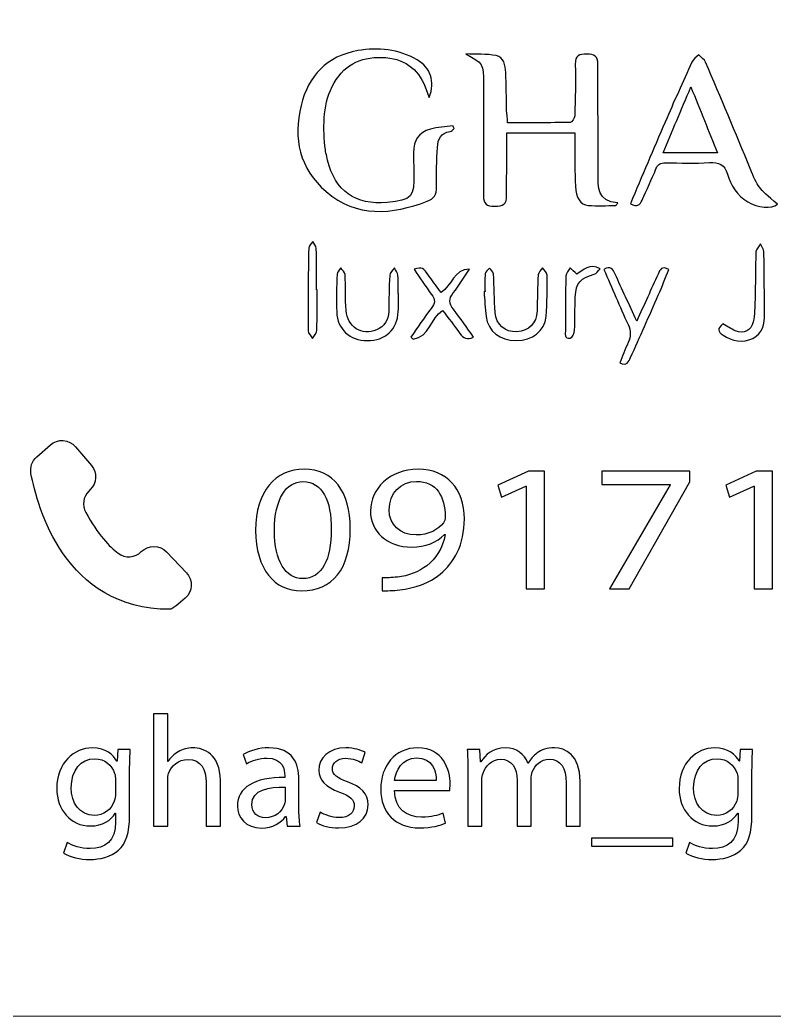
# Model space of a CAD drawing. Header units: millimetres. Extents: x -576 to 618, y 160 to 343.
# Drawn here: x 225.48 to 239.7, y 223.7 to 242.49 of the extents above; entities that cross this region are included whole.
import ezdxf

# ---------------------------------------------------------------- set-up
doc = ezdxf.new("R2010")
doc.units = ezdxf.units.MM
doc.header["$MEASUREMENT"] = 0
doc.layers.add('Layer 1', color=7, linetype='Continuous')

msp = doc.modelspace()

# ---------------------------------------------------------------- linework, layer by layer
at = {"layer": 'Layer 1', "color": 250, "lineweight": 18}
msp.add_open_spline([(222.5217, 263.5001), (222.5217, 263.5001), (256.3517, 263.5001), (256.3517, 263.5001), (257.9957, 263.5001), (259.3367, 262.1591), (259.3367, 260.5151), (259.3367, 260.5151), (259.3367, 226.6851), (259.3367, 226.6851), (259.3367, 225.0411), (257.9957, 223.7001), (256.3517, 223.7001), (256.3517, 223.7001), (222.5217, 223.7001), (222.5217, 223.7001), (220.8777, 223.7001), (219.5367, 225.0411), (219.5367, 226.6851), (219.5367, 226.6851), (219.5367, 260.5151), (219.5367, 260.5151), (219.5367, 262.1591), (220.8777, 263.5001), (222.5217, 263.5001)], degree=3, knots=[0, 0, 0, 0, 0.125, 0.125, 0.125, 0.25, 0.25, 0.25, 0.375, 0.375, 0.375, 0.5, 0.5, 0.5, 0.625, 0.625, 0.625, 0.75, 0.75, 0.75, 0.875, 0.875, 0.875, 1, 1, 1, 1], dxfattribs=at)
at = {"layer": 'Layer 1', "color": 230}
for points, knots in [([(233.198, 241.0265), (233.1802, 241.07), (233.1593, 241.1121), (233.1449, 241.1566), (233.0239, 241.5286), (232.7755, 241.7452), (232.3805, 241.7773), (231.9618, 241.8116), (231.6192, 241.6771), (231.4039, 241.3002), (231.1911, 240.9283), (231.1954, 240.5196), (231.2305, 240.1099), (231.2383, 240.0203), (231.2613, 239.9317), (231.2822, 239.844), (231.4174, 239.2684), (231.8126, 238.9875), (232.4026, 239.0465), (232.8778, 239.0946), (232.9172, 239.1389), (232.9072, 239.6122), (232.9047, 239.7367), (232.9028, 239.8616), (232.9044, 239.986), (232.9066, 240.2269), (232.9958, 240.3642), (233.2211, 240.4287), (233.358, 240.4678), (233.5044, 240.4733), (233.6463, 240.4939), (233.6529, 240.4768), (233.6594, 240.4602), (233.666, 240.4431), (233.642, 240.4222), (233.6195, 240.3851), (233.5933, 240.3826), (233.4111, 240.3632), (233.3606, 240.2366), (233.353, 240.0852), (233.3406, 239.8365), (233.33, 239.5869), (233.3353, 239.3376), (233.3381, 239.1966), (233.286, 239.1158), (233.158, 239.0674), (232.4912, 238.8141), (231.8332, 238.7564), (231.2526, 239.2524), (230.7524, 239.6802), (230.6298, 240.2547), (230.7812, 240.8756), (230.9172, 241.4321), (231.2716, 241.8081), (231.851, 241.909), (232.2355, 241.976), (232.6198, 241.9408), (232.9689, 241.7352), (233.2223, 241.5853), (233.3153, 241.338), (233.198, 241.0265)], [0, 0, 0, 0, 0.05, 0.05, 0.05, 0.1, 0.1, 0.1, 0.15, 0.15, 0.15, 0.2, 0.2, 0.2, 0.25, 0.25, 0.25, 0.3, 0.3, 0.3, 0.35, 0.35, 0.35, 0.4, 0.4, 0.4, 0.45, 0.45, 0.45, 0.5, 0.5, 0.5, 0.55, 0.55, 0.55, 0.6, 0.6, 0.6, 0.65, 0.65, 0.65, 0.7, 0.7, 0.7, 0.75, 0.75, 0.75, 0.8, 0.8, 0.8, 0.85, 0.85, 0.85, 0.9, 0.9, 0.9, 0.95, 0.95, 0.95, 1, 1, 1, 1]), ([(236.7177, 238.9875), (236.5436, 238.9875), (236.3686, 238.976), (236.196, 238.9913), (236.0466, 239.0043), (235.9627, 239.1345), (235.9542, 239.3517), (235.9436, 239.6234), (235.9455, 239.8958), (235.9427, 240.1682), (235.9421, 240.229), (235.9427, 240.2899), (235.9427, 240.3601), (235.9427, 240.3601), (234.6625, 240.3601), (234.6625, 240.3601), (234.6625, 240.1494), (234.6638, 239.9466), (234.6622, 239.7442), (234.6606, 239.557), (234.6457, 239.3694), (234.6563, 239.1828), (234.6659, 239.0088), (234.5861, 238.9776), (234.4335, 238.9766), (234.2831, 238.9753), (234.2185, 239.0159), (234.2204, 239.176), (234.2254, 239.6746), (234.2191, 240.1738), (234.2185, 240.6727), (234.2185, 240.8771), (234.2229, 241.0811), (234.2232, 241.2852), (234.2238, 241.6611), (234.2176, 241.6702), (233.8865, 241.8478), (234.0784, 241.839), (234.2746, 241.8518), (234.4609, 241.8147), (234.6073, 241.7853), (234.6354, 241.6312), (234.6413, 241.4977), (234.6519, 241.2596), (234.6516, 241.0215), (234.6581, 240.7835), (234.6603, 240.7108), (234.6697, 240.639), (234.6769, 240.5497), (235.0787, 240.5497), (235.4687, 240.547), (235.8584, 240.5554), (235.8884, 240.556), (235.9402, 240.6369), (235.9417, 240.6818), (235.9517, 241.0047), (235.9599, 241.3282), (235.9515, 241.6509), (235.9468, 241.8243), (236.0338, 241.8437), (236.1717, 241.8437), (236.3087, 241.8437), (236.381, 241.811), (236.3801, 241.6533), (236.3767, 240.9673), (236.3839, 240.2811), (236.3842, 239.5947), (236.3842, 239.3342), (236.3567, 239.0621), (236.7561, 239.0384), (236.7433, 239.0212), (236.7306, 239.0047), (236.7177, 238.9875)], [0, 0, 0, 0, 0.0416667, 0.0416667, 0.0416667, 0.0833333, 0.0833333, 0.0833333, 0.125, 0.125, 0.125, 0.1666667, 0.1666667, 0.1666667, 0.2083333, 0.2083333, 0.2083333, 0.25, 0.25, 0.25, 0.2916667, 0.2916667, 0.2916667, 0.3333333, 0.3333333, 0.3333333, 0.375, 0.375, 0.375, 0.4166667, 0.4166667, 0.4166667, 0.4583333, 0.4583333, 0.4583333, 0.5, 0.5, 0.5, 0.5416667, 0.5416667, 0.5416667, 0.5833333, 0.5833333, 0.5833333, 0.625, 0.625, 0.625, 0.6666667, 0.6666667, 0.6666667, 0.7083333, 0.7083333, 0.7083333, 0.75, 0.75, 0.75, 0.7916667, 0.7916667, 0.7916667, 0.8333333, 0.8333333, 0.8333333, 0.875, 0.875, 0.875, 0.9166667, 0.9166667, 0.9166667, 0.9583333, 0.9583333, 0.9583333, 1, 1, 1, 1]), ([(236.9905, 239.0221), (237.2117, 239.5426), (237.426, 240.053), (237.6457, 240.561), (237.8098, 240.9401), (237.979, 241.3173), (238.152, 241.6924), (238.1771, 241.7467), (238.2363, 241.785), (238.2797, 241.8306), (238.324, 241.7844), (238.3864, 241.746), (238.4101, 241.6908), (238.694, 241.0247), (238.9755, 240.3575), (239.2507, 239.6877), (239.3976, 239.3304), (239.3917, 239.328), (239.7636, 239.0147), (239.6529, 238.9208), (239.3923, 238.9429), (239.2039, 239.0574), (239.003, 239.1791), (238.8862, 239.3666), (238.821, 239.5804), (238.7661, 239.761), (238.6632, 239.8063), (238.4859, 239.7965), (238.2092, 239.7816), (237.9308, 239.7894), (237.6532, 239.7944), (237.5611, 239.7959), (237.5099, 239.766), (237.4741, 239.6789), (237.392, 239.4802), (237.2984, 239.2864), (237.2123, 239.0895), (237.1721, 238.9975), (237.119, 238.9492), (236.9905, 239.0221)], [0, 0, 0, 0, 0.0769231, 0.0769231, 0.0769231, 0.1538462, 0.1538462, 0.1538462, 0.2307692, 0.2307692, 0.2307692, 0.3076923, 0.3076923, 0.3076923, 0.3846154, 0.3846154, 0.3846154, 0.4615385, 0.4615385, 0.4615385, 0.5384615, 0.5384615, 0.5384615, 0.6153846, 0.6153846, 0.6153846, 0.6923077, 0.6923077, 0.6923077, 0.7692308, 0.7692308, 0.7692308, 0.8461538, 0.8461538, 0.8461538, 0.9230769, 0.9230769, 0.9230769, 1, 1, 1, 1]), ([(238.1324, 241.2237), (237.9455, 240.7825), (237.7786, 240.3879), (237.6073, 239.9828), (237.6073, 239.9828), (238.6313, 239.9828), (238.6313, 239.9828), (238.4663, 240.3931), (238.3093, 240.7838), (238.1324, 241.2237)], [0, 0, 0, 0, 0.3333333, 0.3333333, 0.3333333, 0.6666667, 0.6666667, 0.6666667, 1, 1, 1, 1]), ([(231.0829, 237.3994), (231.0829, 237.1452), (231.0876, 236.8905), (231.0791, 236.6365), (231.0773, 236.5835), (231.0277, 236.5321), (230.9999, 236.4799), (230.9696, 236.5286), (230.9138, 236.5773), (230.9135, 236.6263), (230.911, 237.146), (230.9153, 237.6662), (230.9247, 238.186), (230.9253, 238.2278), (230.9743, 238.269), (231.0011, 238.3101), (231.0242, 238.2665), (231.0664, 238.2235), (231.0676, 238.1794), (231.0738, 237.9196), (231.0705, 237.6593), (231.0705, 237.3994), (231.0705, 237.3994), (231.0829, 237.3994), (231.0829, 237.3994)], [0, 0, 0, 0, 0.125, 0.125, 0.125, 0.25, 0.25, 0.25, 0.375, 0.375, 0.375, 0.5, 0.5, 0.5, 0.625, 0.625, 0.625, 0.75, 0.75, 0.75, 0.875, 0.875, 0.875, 1, 1, 1, 1]), ([(238.7364, 236.7547), (238.8209, 236.7075), (238.8917, 236.6595), (238.9688, 236.6264), (239.1261, 236.5588), (239.2727, 236.6258), (239.3073, 236.7943), (239.3354, 236.9309), (239.3376, 237.0739), (239.3414, 237.2149), (239.3495, 237.5144), (239.3473, 237.8142), (239.3595, 238.1138), (239.3616, 238.1656), (239.4153, 238.2159), (239.4453, 238.2664), (239.4671, 238.2161), (239.5067, 238.1659), (239.508, 238.1154), (239.5164, 237.725), (239.517, 237.3347), (239.5213, 236.944), (239.5236, 236.7534), (239.4876, 236.5768), (239.3008, 236.4826), (239.1051, 236.3844), (238.9167, 236.4308), (238.7379, 236.5413), (238.6319, 236.6071), (238.6281, 236.6742), (238.7364, 236.7547)], [0, 0, 0, 0, 0.1, 0.1, 0.1, 0.2, 0.2, 0.2, 0.3, 0.3, 0.3, 0.4, 0.4, 0.4, 0.5, 0.5, 0.5, 0.6, 0.6, 0.6, 0.7, 0.7, 0.7, 0.8, 0.8, 0.8, 0.9, 0.9, 0.9, 1, 1, 1, 1]), ([(235.9844, 237.6925), (236.1015, 237.7736), (236.2154, 237.9078), (236.4235, 237.7912), (236.3798, 237.7522), (236.3492, 237.7025), (236.3083, 237.6917), (236.0503, 237.6223), (235.9658, 237.5316), (235.9523, 237.2623), (235.9417, 237.0535), (235.9501, 236.8439), (235.9383, 236.6352), (235.9352, 236.5824), (235.8925, 236.4931), (235.8574, 236.4882), (235.7395, 236.4701), (235.7655, 236.5746), (235.7655, 236.6408), (235.7648, 236.9802), (235.7651, 237.3194), (235.7745, 237.6582), (235.7761, 237.7113), (235.8257, 237.7628), (235.8531, 237.8149), (235.8927, 237.7781), (235.9321, 237.7413), (235.9844, 237.6925)], [0, 0, 0, 0, 0.1111111, 0.1111111, 0.1111111, 0.2222222, 0.2222222, 0.2222222, 0.3333333, 0.3333333, 0.3333333, 0.4444444, 0.4444444, 0.4444444, 0.5555556, 0.5555556, 0.5555556, 0.6666667, 0.6666667, 0.6666667, 0.7777778, 0.7777778, 0.7777778, 0.8888889, 0.8888889, 0.8888889, 1, 1, 1, 1]), ([(232.6159, 237.3272), (232.6159, 237.2142), (232.6218, 237.1004), (232.6149, 236.9881), (232.594, 236.6458), (232.3675, 236.4361), (232.0296, 236.4398), (231.696, 236.4439), (231.4667, 236.6508), (231.4526, 236.9815), (231.4424, 237.2183), (231.4526, 237.4564), (231.462, 237.6939), (231.4636, 237.7338), (231.5051, 237.7721), (231.5285, 237.8111), (231.5572, 237.7705), (231.6084, 237.7313), (231.6105, 237.6892), (231.6231, 237.4636), (231.6146, 237.2364), (231.6296, 237.0108), (231.6505, 236.6973), (231.9291, 236.5235), (232.2043, 236.6433), (232.3541, 236.7085), (232.4305, 236.8261), (232.4343, 236.9883), (232.4402, 237.2149), (232.438, 237.4411), (232.4521, 237.667), (232.4549, 237.7176), (232.5098, 237.765), (232.541, 237.8142), (232.564, 237.7646), (232.6028, 237.717), (232.6071, 237.6661), (232.6175, 237.554), (232.6102, 237.4402), (232.6102, 237.3272), (232.6102, 237.3272), (232.6159, 237.3272), (232.6159, 237.3272)], [0, 0, 0, 0, 0.0714286, 0.0714286, 0.0714286, 0.1428571, 0.1428571, 0.1428571, 0.2142857, 0.2142857, 0.2142857, 0.2857143, 0.2857143, 0.2857143, 0.3571429, 0.3571429, 0.3571429, 0.4285714, 0.4285714, 0.4285714, 0.5, 0.5, 0.5, 0.5714286, 0.5714286, 0.5714286, 0.6428571, 0.6428571, 0.6428571, 0.7142857, 0.7142857, 0.7142857, 0.7857143, 0.7857143, 0.7857143, 0.8571429, 0.8571429, 0.8571429, 0.9285714, 0.9285714, 0.9285714, 1, 1, 1, 1]), ([(234.0351, 236.5048), (233.9138, 236.4524), (233.8401, 236.4817), (233.7749, 236.575), (233.6716, 236.7229), (233.5593, 236.8646), (233.451, 237.0087), (233.2233, 236.8696), (233.2068, 236.5058), (232.8945, 236.4693), (232.88, 236.4814), (232.8657, 236.4936), (232.8517, 236.5054), (232.9793, 236.6868), (233.1004, 236.8733), (233.237, 237.0471), (233.3122, 237.1432), (233.3187, 237.2143), (233.2429, 237.3123), (233.1265, 237.463), (233.0236, 237.6246), (232.9122, 237.7853), (233.072, 237.8284), (233.0716, 237.828), (233.2058, 237.6415), (233.2773, 237.5417), (233.3512, 237.4437), (233.4204, 237.3497), (233.6352, 237.4745), (233.6501, 237.7882), (233.9593, 237.79), (233.8576, 237.6393), (233.7631, 237.4827), (233.6514, 237.3397), (233.564, 237.2278), (233.5628, 237.1416), (233.653, 237.0303), (233.7871, 236.8643), (233.905, 236.6855), (234.0351, 236.5048)], [0, 0, 0, 0, 0.0769231, 0.0769231, 0.0769231, 0.1538462, 0.1538462, 0.1538462, 0.2307692, 0.2307692, 0.2307692, 0.3076923, 0.3076923, 0.3076923, 0.3846154, 0.3846154, 0.3846154, 0.4615385, 0.4615385, 0.4615385, 0.5384615, 0.5384615, 0.5384615, 0.6153846, 0.6153846, 0.6153846, 0.6923077, 0.6923077, 0.6923077, 0.7692308, 0.7692308, 0.7692308, 0.8461538, 0.8461538, 0.8461538, 0.9230769, 0.9230769, 0.9230769, 1, 1, 1, 1]), ([(234.2498, 237.3662), (234.2498, 237.4795), (234.243, 237.5937), (234.2539, 237.706), (234.2573, 237.7428), (234.3078, 237.7752), (234.3366, 237.8096), (234.3618, 237.7734), (234.4068, 237.7382), (234.4093, 237.7004), (234.4242, 237.4576), (234.4215, 237.2133), (234.4411, 236.9706), (234.4601, 236.7357), (234.6267, 236.5971), (234.8504, 236.6087), (235.0801, 236.6202), (235.2208, 236.7628), (235.2305, 237.0014), (235.2392, 237.228), (235.2376, 237.4548), (235.2517, 237.681), (235.2545, 237.7272), (235.3069, 237.7703), (235.3362, 237.8146), (235.3659, 237.7687), (235.4208, 237.7225), (235.4211, 237.6761), (235.4226, 237.4162), (235.4245, 237.1547), (235.4005, 236.8964), (235.3743, 236.6158), (235.1428, 236.4402), (234.8386, 236.4405), (234.5303, 236.4408), (234.3091, 236.6121), (234.2704, 236.8923), (234.2492, 237.0486), (234.2445, 237.2074), (234.2326, 237.3653), (234.2383, 237.3656), (234.2439, 237.3659), (234.2498, 237.3662)], [0, 0, 0, 0, 0.0714286, 0.0714286, 0.0714286, 0.1428571, 0.1428571, 0.1428571, 0.2142857, 0.2142857, 0.2142857, 0.2857143, 0.2857143, 0.2857143, 0.3571429, 0.3571429, 0.3571429, 0.4285714, 0.4285714, 0.4285714, 0.5, 0.5, 0.5, 0.5714286, 0.5714286, 0.5714286, 0.6428571, 0.6428571, 0.6428571, 0.7142857, 0.7142857, 0.7142857, 0.7857143, 0.7857143, 0.7857143, 0.8571429, 0.8571429, 0.8571429, 0.9285714, 0.9285714, 0.9285714, 1, 1, 1, 1]), ([(237.7153, 237.78), (237.6498, 237.6187), (237.5877, 237.4567), (237.5181, 237.2976), (237.3455, 236.9042), (237.1702, 236.512), (236.9948, 236.1198), (236.9605, 236.0431), (236.9281, 235.956), (236.7892, 236.0184), (236.8426, 236.1482), (236.89, 236.2786), (236.9499, 236.4037), (237.0058, 236.5201), (237.002, 236.6231), (236.9474, 236.7419), (236.7892, 237.0846), (236.6432, 237.4328), (236.4904, 237.7835), (236.6176, 237.8558), (236.6617, 237.785), (236.7022, 237.6961), (236.8329, 237.4097), (236.9658, 237.1242), (237.1116, 236.8091), (237.2544, 237.1242), (237.3839, 237.4106), (237.5144, 237.6964), (237.5503, 237.7744), (237.5849, 237.8596), (237.7153, 237.78)], [0, 0, 0, 0, 0.1, 0.1, 0.1, 0.2, 0.2, 0.2, 0.3, 0.3, 0.3, 0.4, 0.4, 0.4, 0.5, 0.5, 0.5, 0.6, 0.6, 0.6, 0.7, 0.7, 0.7, 0.8, 0.8, 0.8, 0.9, 0.9, 0.9, 1, 1, 1, 1]), ([(226.7781, 233.6016), (226.7781, 233.6016), (226.8074, 233.6304), (226.8074, 233.6304), (226.9313, 233.7527), (226.9407, 233.9498), (226.828, 234.0828), (226.828, 234.0828), (226.5285, 234.4381), (226.5285, 234.4381), (226.4077, 234.5811), (226.1934, 234.5967), (226.0533, 234.4734), (226.0533, 234.4734), (225.7956, 234.2463), (225.7956, 234.2463), (225.707, 234.1683), (225.6667, 234.05), (225.6886, 233.9337), (225.805, 233.309), (226.326, 231.372), (228.3057, 231.372), (228.3503, 231.372), (228.4779, 231.4753), (228.5984, 231.5824), (228.7394, 231.7084), (228.7488, 231.9253), (228.6187, 232.0619), (228.6187, 232.0619), (228.2455, 232.4541), (228.2455, 232.4541), (228.1166, 232.5898), (227.901, 232.5927), (227.7684, 232.46), (227.6502, 232.3417), (227.4639, 232.3284), (227.331, 232.4295), (227.1709, 232.5511), (226.9534, 232.7779), (226.721, 233.1998), (226.6486, 233.3312), (226.6714, 233.4966), (226.7781, 233.6016)], [0, 0, 0, 0, 0.0714286, 0.0714286, 0.0714286, 0.1428571, 0.1428571, 0.1428571, 0.2142857, 0.2142857, 0.2142857, 0.2857143, 0.2857143, 0.2857143, 0.3571429, 0.3571429, 0.3571429, 0.4285714, 0.4285714, 0.4285714, 0.5, 0.5, 0.5, 0.5714286, 0.5714286, 0.5714286, 0.6428571, 0.6428571, 0.6428571, 0.7142857, 0.7142857, 0.7142857, 0.7857143, 0.7857143, 0.7857143, 0.8571429, 0.8571429, 0.8571429, 0.9285714, 0.9285714, 0.9285714, 1, 1, 1, 1]), ([(231.7079, 232.8904), (231.7079, 232.1363), (231.3759, 231.7197), (230.7924, 231.7197), (230.278, 231.7197), (229.9295, 232.1259), (229.9213, 232.8601), (229.9213, 233.6039), (230.3023, 234.0136), (230.8371, 234.0136), (231.3922, 234.0136), (231.7079, 233.5971), (231.7079, 232.8904)], [0, 0, 0, 0, 0.25, 0.25, 0.25, 0.5, 0.5, 0.5, 0.75, 0.75, 0.75, 1, 1, 1, 1]), ([(232.3126, 231.969), (232.3897, 231.9621), (232.4789, 231.969), (232.6003, 231.979), (232.8068, 232.0034), (233.0015, 232.0748), (233.1513, 232.1943), (233.3258, 232.3275), (233.4512, 232.5219), (233.4998, 232.7846), (233.4998, 232.7846), (233.4877, 232.7846), (233.4877, 232.7846), (233.3419, 232.6345), (233.1314, 232.5459), (232.8677, 232.5459), (232.3937, 232.5459), (232.0898, 232.8464), (232.0898, 233.2251), (232.0898, 233.6448), (232.4505, 234.0136), (232.9894, 234.0136), (233.5282, 234.0136), (233.8605, 233.6448), (233.8605, 233.0785), (233.8605, 232.5902), (233.6658, 232.2489), (233.4066, 232.0373), (233.2041, 231.8701), (232.9245, 231.7677), (232.6408, 231.7403), (232.5114, 231.7232), (232.3978, 231.7197), (232.3126, 231.7232), (232.3126, 231.7232), (232.3126, 231.969), (232.3126, 231.969)], [0, 0, 0, 0, 0.0833333, 0.0833333, 0.0833333, 0.1666667, 0.1666667, 0.1666667, 0.25, 0.25, 0.25, 0.3333333, 0.3333333, 0.3333333, 0.4166667, 0.4166667, 0.4166667, 0.5, 0.5, 0.5, 0.5833333, 0.5833333, 0.5833333, 0.6666667, 0.6666667, 0.6666667, 0.75, 0.75, 0.75, 0.8333333, 0.8333333, 0.8333333, 0.9166667, 0.9166667, 0.9166667, 1, 1, 1, 1]), ([(235.0281, 233.6961), (235.0281, 233.6961), (235.02, 233.6961), (235.02, 233.6961), (235.02, 233.6961), (234.5623, 233.488), (234.5623, 233.488), (234.5623, 233.488), (234.4933, 233.7167), (234.4933, 233.7167), (234.4933, 233.7167), (235.0686, 233.976), (235.0686, 233.976), (235.0686, 233.976), (235.3725, 233.976), (235.3725, 233.976), (235.3725, 233.976), (235.3725, 231.7573), (235.3725, 231.7573), (235.3725, 231.7573), (235.0281, 231.7573), (235.0281, 231.7573), (235.0281, 231.7573), (235.0281, 233.6961), (235.0281, 233.6961)], [0, 0, 0, 0, 0.125, 0.125, 0.125, 0.25, 0.25, 0.25, 0.375, 0.375, 0.375, 0.5, 0.5, 0.5, 0.625, 0.625, 0.625, 0.75, 0.75, 0.75, 0.875, 0.875, 0.875, 1, 1, 1, 1]), ([(238.1124, 233.9761), (238.1124, 233.9761), (238.1124, 233.778), (238.1124, 233.778), (238.1124, 233.778), (236.9657, 231.7574), (236.9657, 231.7574), (236.9657, 231.7574), (236.5972, 231.7574), (236.5972, 231.7574), (236.5972, 231.7574), (237.7397, 233.7203), (237.7397, 233.7203), (237.7397, 233.7203), (237.7397, 233.7269), (237.7397, 233.7269), (237.7397, 233.7269), (236.4512, 233.7269), (236.4512, 233.7269), (236.4512, 233.7269), (236.4512, 233.9761), (236.4512, 233.9761), (236.4512, 233.9761), (238.1124, 233.9761), (238.1124, 233.9761)], [0, 0, 0, 0, 0.125, 0.125, 0.125, 0.25, 0.25, 0.25, 0.375, 0.375, 0.375, 0.5, 0.5, 0.5, 0.625, 0.625, 0.625, 0.75, 0.75, 0.75, 0.875, 0.875, 0.875, 1, 1, 1, 1]), ([(239.3246, 233.6961), (239.3246, 233.6961), (239.3164, 233.6961), (239.3164, 233.6961), (239.3164, 233.6961), (238.8587, 233.488), (238.8587, 233.488), (238.8587, 233.488), (238.7899, 233.7167), (238.7899, 233.7167), (238.7899, 233.7167), (239.3652, 233.976), (239.3652, 233.976), (239.3652, 233.976), (239.6691, 233.976), (239.6691, 233.976), (239.6691, 233.976), (239.6691, 231.7573), (239.6691, 231.7573), (239.6691, 231.7573), (239.3246, 231.7573), (239.3246, 231.7573), (239.3246, 231.7573), (239.3246, 233.6961), (239.3246, 233.6961)], [0, 0, 0, 0, 0.125, 0.125, 0.125, 0.25, 0.25, 0.25, 0.375, 0.375, 0.375, 0.5, 0.5, 0.5, 0.625, 0.625, 0.625, 0.75, 0.75, 0.75, 0.875, 0.875, 0.875, 1, 1, 1, 1]), ([(230.278, 232.8564), (230.278, 232.2795), (230.4885, 231.9521), (230.8128, 231.9521), (231.1772, 231.9521), (231.3516, 232.3103), (231.3516, 232.8769), (231.3516, 233.423), (231.1856, 233.7814), (230.8168, 233.7814), (230.5048, 233.7814), (230.278, 233.4607), (230.278, 232.8564)], [0, 0, 0, 0, 0.25, 0.25, 0.25, 0.5, 0.5, 0.5, 0.75, 0.75, 0.75, 1, 1, 1, 1]), ([(232.4425, 233.2457), (232.4425, 232.969), (232.6408, 232.7746), (232.9488, 232.7746), (233.1879, 232.7746), (233.3744, 232.8736), (233.4674, 233.0064), (233.4877, 233.0339), (233.4998, 233.0682), (233.4998, 233.116), (233.4998, 233.4947), (233.3339, 233.7852), (232.961, 233.7852), (232.6571, 233.7852), (232.4425, 233.5596), (232.4425, 233.2457)], [0, 0, 0, 0, 0.2, 0.2, 0.2, 0.4, 0.4, 0.4, 0.6, 0.6, 0.6, 0.8, 0.8, 0.8, 1, 1, 1, 1]), ([(227.9963, 229.4023), (227.9963, 229.4023), (228.2662, 229.4023), (228.2662, 229.4023), (228.2662, 229.4023), (228.2662, 228.499), (228.2662, 228.499), (228.2662, 228.499), (228.2721, 228.499), (228.2721, 228.499), (228.3152, 228.5742), (228.3826, 228.6401), (228.4653, 228.6847), (228.5451, 228.7296), (228.64, 228.7592), (228.7414, 228.7592), (228.9407, 228.7592), (229.2597, 228.6401), (229.2597, 228.1405), (229.2597, 228.1405), (229.2597, 227.2794), (229.2597, 227.2794), (229.2597, 227.2794), (228.9897, 227.2794), (228.9897, 227.2794), (228.9897, 227.2794), (228.9897, 228.1106), (228.9897, 228.1106), (228.9897, 228.3436), (228.9008, 228.5411), (228.6462, 228.5411), (228.4715, 228.5411), (228.3336, 228.4214), (228.2846, 228.2778), (228.2694, 228.2423), (228.2662, 228.2032), (228.2662, 228.1524), (228.2662, 228.1524), (228.2662, 227.2794), (228.2662, 227.2794), (228.2662, 227.2794), (227.9963, 227.2794), (227.9963, 227.2794), (227.9963, 227.2794), (227.9963, 229.4023), (227.9963, 229.4023)], [0, 0, 0, 0, 0.0666667, 0.0666667, 0.0666667, 0.1333333, 0.1333333, 0.1333333, 0.2, 0.2, 0.2, 0.2666667, 0.2666667, 0.2666667, 0.3333333, 0.3333333, 0.3333333, 0.4, 0.4, 0.4, 0.4666667, 0.4666667, 0.4666667, 0.5333333, 0.5333333, 0.5333333, 0.6, 0.6, 0.6, 0.6666667, 0.6666667, 0.6666667, 0.7333333, 0.7333333, 0.7333333, 0.8, 0.8, 0.8, 0.8666667, 0.8666667, 0.8666667, 0.9333333, 0.9333333, 0.9333333, 1, 1, 1, 1]), ([(227.5606, 228.7265), (227.5546, 228.6219), (227.5484, 228.5052), (227.5484, 228.3289), (227.5484, 228.3289), (227.5484, 227.4887), (227.5484, 227.4887), (227.5484, 227.157), (227.481, 226.9533), (227.3369, 226.8278), (227.1927, 226.6965), (226.9843, 226.6544), (226.7971, 226.6544), (226.6192, 226.6544), (226.4232, 226.6965), (226.3035, 226.7742), (226.3035, 226.7742), (226.3712, 226.9745), (226.3712, 226.9745), (226.4692, 226.9146), (226.6223, 226.8609), (226.8065, 226.8609), (227.0822, 226.8609), (227.2848, 227.0013), (227.2848, 227.3664), (227.2848, 227.3664), (227.2848, 227.5274), (227.2848, 227.5274), (227.2848, 227.5274), (227.2785, 227.5274), (227.2785, 227.5274), (227.1958, 227.3932), (227.0364, 227.2855), (226.8065, 227.2855), (226.4383, 227.2855), (226.1749, 227.5904), (226.1749, 227.9911), (226.1749, 228.4815), (226.5028, 228.7595), (226.8433, 228.7595), (227.1006, 228.7595), (227.2417, 228.6279), (227.3063, 228.5084), (227.3063, 228.5084), (227.3122, 228.5084), (227.3122, 228.5084), (227.3122, 228.5084), (227.3247, 228.7265), (227.3247, 228.7265), (227.3247, 228.7265), (227.5606, 228.7265), (227.5606, 228.7265)], [0, 0, 0, 0, 0.0588235, 0.0588235, 0.0588235, 0.1176471, 0.1176471, 0.1176471, 0.1764706, 0.1764706, 0.1764706, 0.2352941, 0.2352941, 0.2352941, 0.2941176, 0.2941176, 0.2941176, 0.3529412, 0.3529412, 0.3529412, 0.4117647, 0.4117647, 0.4117647, 0.4705882, 0.4705882, 0.4705882, 0.5294118, 0.5294118, 0.5294118, 0.5882353, 0.5882353, 0.5882353, 0.6470588, 0.6470588, 0.6470588, 0.7058824, 0.7058824, 0.7058824, 0.7647059, 0.7647059, 0.7647059, 0.8235294, 0.8235294, 0.8235294, 0.8823529, 0.8823529, 0.8823529, 0.9411765, 0.9411765, 0.9411765, 1, 1, 1, 1]), ([(230.52, 227.2794), (230.52, 227.2794), (230.4985, 227.462), (230.4985, 227.462), (230.4985, 227.462), (230.4891, 227.462), (230.4891, 227.462), (230.4064, 227.3484), (230.247, 227.2465), (230.0355, 227.2465), (229.735, 227.2465), (229.5818, 227.4526), (229.5818, 227.6621), (229.5818, 228.0118), (229.9007, 228.2033), (230.4738, 228.2002), (230.4738, 228.2002), (230.4738, 228.2302), (230.4738, 228.2302), (230.4738, 228.3497), (230.4401, 228.565), (230.1366, 228.565), (229.9986, 228.565), (229.8548, 228.5232), (229.7503, 228.4573), (229.7503, 228.4573), (229.6891, 228.6308), (229.6891, 228.6308), (229.8117, 228.7085), (229.9896, 228.7594), (230.1765, 228.7594), (230.6301, 228.7594), (230.7406, 228.4573), (230.7406, 228.1675), (230.7406, 228.1675), (230.7406, 227.6261), (230.7406, 227.6261), (230.7406, 227.5007), (230.7469, 227.3781), (230.7653, 227.2794), (230.7653, 227.2794), (230.52, 227.2794), (230.52, 227.2794)], [0, 0, 0, 0, 0.0714286, 0.0714286, 0.0714286, 0.1428571, 0.1428571, 0.1428571, 0.2142857, 0.2142857, 0.2142857, 0.2857143, 0.2857143, 0.2857143, 0.3571429, 0.3571429, 0.3571429, 0.4285714, 0.4285714, 0.4285714, 0.5, 0.5, 0.5, 0.5714286, 0.5714286, 0.5714286, 0.6428571, 0.6428571, 0.6428571, 0.7142857, 0.7142857, 0.7142857, 0.7857143, 0.7857143, 0.7857143, 0.8571429, 0.8571429, 0.8571429, 0.9285714, 0.9285714, 0.9285714, 1, 1, 1, 1]), ([(231.1395, 227.5485), (231.2191, 227.4976), (231.3605, 227.444), (231.4953, 227.444), (231.6915, 227.444), (231.7832, 227.5397), (231.7832, 227.659), (231.7832, 227.7847), (231.7068, 227.8536), (231.5075, 227.9251), (231.2406, 228.018), (231.115, 228.1616), (231.115, 228.3351), (231.115, 228.5682), (231.308, 228.7594), (231.627, 228.7594), (231.7773, 228.7594), (231.909, 228.7176), (231.9917, 228.6699), (231.9917, 228.6699), (231.9246, 228.4783), (231.9246, 228.4783), (231.8662, 228.5145), (231.7589, 228.5622), (231.6207, 228.5622), (231.4616, 228.5622), (231.3727, 228.4724), (231.3727, 228.3647), (231.3727, 228.2449), (231.4616, 228.1916), (231.6547, 228.1195), (231.9121, 228.0237), (232.0438, 227.8983), (232.0438, 227.6833), (232.0438, 227.429), (231.8416, 227.2496), (231.489, 227.2496), (231.3264, 227.2496), (231.1764, 227.2883), (231.0722, 227.3482), (231.0722, 227.3482), (231.1395, 227.5485), (231.1395, 227.5485)], [0, 0, 0, 0, 0.0714286, 0.0714286, 0.0714286, 0.1428571, 0.1428571, 0.1428571, 0.2142857, 0.2142857, 0.2142857, 0.2857143, 0.2857143, 0.2857143, 0.3571429, 0.3571429, 0.3571429, 0.4285714, 0.4285714, 0.4285714, 0.5, 0.5, 0.5, 0.5714286, 0.5714286, 0.5714286, 0.6428571, 0.6428571, 0.6428571, 0.7142857, 0.7142857, 0.7142857, 0.7857143, 0.7857143, 0.7857143, 0.8571429, 0.8571429, 0.8571429, 0.9285714, 0.9285714, 0.9285714, 1, 1, 1, 1]), ([(232.541, 227.9552), (232.5469, 227.5994), (232.7799, 227.4528), (233.0499, 227.4528), (233.2429, 227.4528), (233.3597, 227.4859), (233.4608, 227.5274), (233.4608, 227.5274), (233.5069, 227.3392), (233.5069, 227.3392), (233.4118, 227.2974), (233.2492, 227.2496), (233.0133, 227.2496), (232.5563, 227.2496), (232.2836, 227.5423), (232.2836, 227.9791), (232.2836, 228.4157), (232.5469, 228.7595), (232.9793, 228.7595), (233.4639, 228.7595), (233.5925, 228.3439), (233.5925, 228.0777), (233.5925, 228.0238), (233.5865, 227.982), (233.5834, 227.9552), (233.5834, 227.9552), (232.541, 227.9552), (232.541, 227.9552)], [0, 0, 0, 0, 0.1111111, 0.1111111, 0.1111111, 0.2222222, 0.2222222, 0.2222222, 0.3333333, 0.3333333, 0.3333333, 0.4444444, 0.4444444, 0.4444444, 0.5555556, 0.5555556, 0.5555556, 0.6666667, 0.6666667, 0.6666667, 0.7777778, 0.7777778, 0.7777778, 0.8888889, 0.8888889, 0.8888889, 1, 1, 1, 1]), ([(233.927, 228.3349), (233.927, 228.4844), (233.9239, 228.607), (233.9148, 228.7265), (233.9148, 228.7265), (234.1506, 228.7265), (234.1506, 228.7265), (234.1506, 228.7265), (234.1632, 228.4934), (234.1632, 228.4934), (234.1632, 228.4934), (234.1722, 228.4934), (234.1722, 228.4934), (234.2552, 228.6307), (234.3932, 228.7593), (234.6383, 228.7593), (234.8405, 228.7593), (234.994, 228.6401), (235.0583, 228.4694), (235.0583, 228.4694), (235.0645, 228.4694), (235.0645, 228.4694), (235.1104, 228.55), (235.1688, 228.6129), (235.2299, 228.6579), (235.3188, 228.7234), (235.4172, 228.7593), (235.5581, 228.7593), (235.7544, 228.7593), (236.0456, 228.6338), (236.0456, 228.1318), (236.0456, 228.1318), (236.0456, 227.2794), (236.0456, 227.2794), (236.0456, 227.2794), (235.7819, 227.2794), (235.7819, 227.2794), (235.7819, 227.2794), (235.7819, 228.0987), (235.7819, 228.0987), (235.7819, 228.3768), (235.6776, 228.5443), (235.4602, 228.5443), (235.3067, 228.5443), (235.1872, 228.4336), (235.1413, 228.305), (235.1288, 228.2691), (235.1198, 228.2214), (235.1198, 228.1733), (235.1198, 228.1733), (235.1198, 227.2794), (235.1198, 227.2794), (235.1198, 227.2794), (234.8562, 227.2794), (234.8562, 227.2794), (234.8562, 227.2794), (234.8562, 228.1465), (234.8562, 228.1465), (234.8562, 228.3768), (234.7519, 228.5443), (234.5463, 228.5443), (234.3775, 228.5443), (234.2552, 228.4126), (234.2121, 228.281), (234.1969, 228.2423), (234.1906, 228.1973), (234.1906, 228.1524), (234.1906, 228.1524), (234.1906, 227.2794), (234.1906, 227.2794), (234.1906, 227.2794), (233.927, 227.2794), (233.927, 227.2794), (233.927, 227.2794), (233.927, 228.3349), (233.927, 228.3349)], [0, 0, 0, 0, 0.04, 0.04, 0.04, 0.08, 0.08, 0.08, 0.12, 0.12, 0.12, 0.16, 0.16, 0.16, 0.2, 0.2, 0.2, 0.24, 0.24, 0.24, 0.28, 0.28, 0.28, 0.32, 0.32, 0.32, 0.36, 0.36, 0.36, 0.4, 0.4, 0.4, 0.44, 0.44, 0.44, 0.48, 0.48, 0.48, 0.52, 0.52, 0.52, 0.56, 0.56, 0.56, 0.6, 0.6, 0.6, 0.64, 0.64, 0.64, 0.68, 0.68, 0.68, 0.72, 0.72, 0.72, 0.76, 0.76, 0.76, 0.8, 0.8, 0.8, 0.84, 0.84, 0.84, 0.88, 0.88, 0.88, 0.92, 0.92, 0.92, 0.96, 0.96, 0.96, 1, 1, 1, 1]), ([(239.2964, 228.7265), (239.2905, 228.6219), (239.2842, 228.5052), (239.2842, 228.3289), (239.2842, 228.3289), (239.2842, 227.4887), (239.2842, 227.4887), (239.2842, 227.157), (239.2168, 226.9533), (239.0727, 226.8278), (238.9285, 226.6965), (238.7201, 226.6544), (238.5329, 226.6544), (238.355, 226.6544), (238.1591, 226.6965), (238.0393, 226.7742), (238.0393, 226.7742), (238.107, 226.9745), (238.107, 226.9745), (238.2049, 226.9146), (238.3582, 226.8609), (238.5423, 226.8609), (238.818, 226.8609), (239.0206, 227.0013), (239.0206, 227.3664), (239.0206, 227.3664), (239.0206, 227.5274), (239.0206, 227.5274), (239.0206, 227.5274), (239.0143, 227.5274), (239.0143, 227.5274), (238.9317, 227.3932), (238.7722, 227.2855), (238.5423, 227.2855), (238.1741, 227.2855), (237.9108, 227.5904), (237.9108, 227.9911), (237.9108, 228.4815), (238.2386, 228.7595), (238.5791, 228.7595), (238.8365, 228.7595), (238.9775, 228.6279), (239.0421, 228.5084), (239.0421, 228.5084), (239.048, 228.5084), (239.048, 228.5084), (239.048, 228.5084), (239.0605, 228.7265), (239.0605, 228.7265), (239.0605, 228.7265), (239.2964, 228.7265), (239.2964, 228.7265)], [0, 0, 0, 0, 0.0588235, 0.0588235, 0.0588235, 0.1176471, 0.1176471, 0.1176471, 0.1764706, 0.1764706, 0.1764706, 0.2352941, 0.2352941, 0.2352941, 0.2941176, 0.2941176, 0.2941176, 0.3529412, 0.3529412, 0.3529412, 0.4117647, 0.4117647, 0.4117647, 0.4705882, 0.4705882, 0.4705882, 0.5294118, 0.5294118, 0.5294118, 0.5882353, 0.5882353, 0.5882353, 0.6470588, 0.6470588, 0.6470588, 0.7058824, 0.7058824, 0.7058824, 0.7647059, 0.7647059, 0.7647059, 0.8235294, 0.8235294, 0.8235294, 0.8823529, 0.8823529, 0.8823529, 0.9411765, 0.9411765, 0.9411765, 1, 1, 1, 1]), ([(227.2816, 228.1555), (227.2816, 228.2004), (227.2785, 228.2394), (227.2664, 228.2752), (227.217, 228.4275), (227.0853, 228.553), (226.8891, 228.553), (226.6317, 228.553), (226.4477, 228.3408), (226.4477, 228.006), (226.4477, 227.7218), (226.5949, 227.4859), (226.886, 227.4859), (227.0516, 227.4859), (227.2021, 227.5876), (227.2601, 227.7548), (227.2754, 227.7995), (227.2816, 227.8504), (227.2816, 227.8953), (227.2816, 227.8953), (227.2816, 228.1555), (227.2816, 228.1555)], [0, 0, 0, 0, 0.1428571, 0.1428571, 0.1428571, 0.2857143, 0.2857143, 0.2857143, 0.4285714, 0.4285714, 0.4285714, 0.5714286, 0.5714286, 0.5714286, 0.7142857, 0.7142857, 0.7142857, 0.8571429, 0.8571429, 0.8571429, 1, 1, 1, 1]), ([(233.3319, 228.1435), (233.335, 228.3108), (233.2614, 228.571), (232.9578, 228.571), (232.6851, 228.571), (232.5653, 228.3258), (232.544, 228.1435), (232.544, 228.1435), (233.3319, 228.1435), (233.3319, 228.1435)], [0, 0, 0, 0, 0.3333333, 0.3333333, 0.3333333, 0.6666667, 0.6666667, 0.6666667, 1, 1, 1, 1]), ([(239.0175, 228.1555), (239.0175, 228.2004), (239.0143, 228.2394), (239.0022, 228.2752), (238.9528, 228.4275), (238.8212, 228.553), (238.625, 228.553), (238.3675, 228.553), (238.1834, 228.3408), (238.1834, 228.006), (238.1834, 227.7218), (238.3307, 227.4859), (238.6219, 227.4859), (238.7875, 227.4859), (238.9379, 227.5876), (238.9959, 227.7548), (239.0112, 227.7995), (239.0175, 227.8504), (239.0175, 227.8953), (239.0175, 227.8953), (239.0175, 228.1555), (239.0175, 228.1555)], [0, 0, 0, 0, 0.1428571, 0.1428571, 0.1428571, 0.2857143, 0.2857143, 0.2857143, 0.4285714, 0.4285714, 0.4285714, 0.5714286, 0.5714286, 0.5714286, 0.7142857, 0.7142857, 0.7142857, 0.8571429, 0.8571429, 0.8571429, 1, 1, 1, 1]), ([(230.4801, 228.018), (230.1859, 228.024), (229.8514, 227.9731), (229.8514, 227.692), (229.8514, 227.5216), (229.9681, 227.4408), (230.106, 227.4408), (230.2992, 227.4408), (230.4217, 227.5603), (230.4648, 227.6832), (230.4738, 227.7101), (230.4801, 227.7397), (230.4801, 227.7665), (230.4801, 227.7665), (230.4801, 228.018), (230.4801, 228.018)], [0, 0, 0, 0, 0.2, 0.2, 0.2, 0.4, 0.4, 0.4, 0.6, 0.6, 0.6, 0.8, 0.8, 0.8, 1, 1, 1, 1]), ([(237.7938, 226.9055), (237.7938, 226.9055), (236.2606, 226.9055), (236.2606, 226.9055), (236.2606, 226.9055), (236.2606, 227.055), (236.2606, 227.055), (236.2606, 227.055), (237.7938, 227.055), (237.7938, 227.055), (237.7938, 227.055), (237.7938, 226.9055), (237.7938, 226.9055)], [0, 0, 0, 0, 0.25, 0.25, 0.25, 0.5, 0.5, 0.5, 0.75, 0.75, 0.75, 1, 1, 1, 1])]:
    msp.add_open_spline(points, degree=3, knots=knots, dxfattribs=at)

doc.saveas('drawing.dxf')
